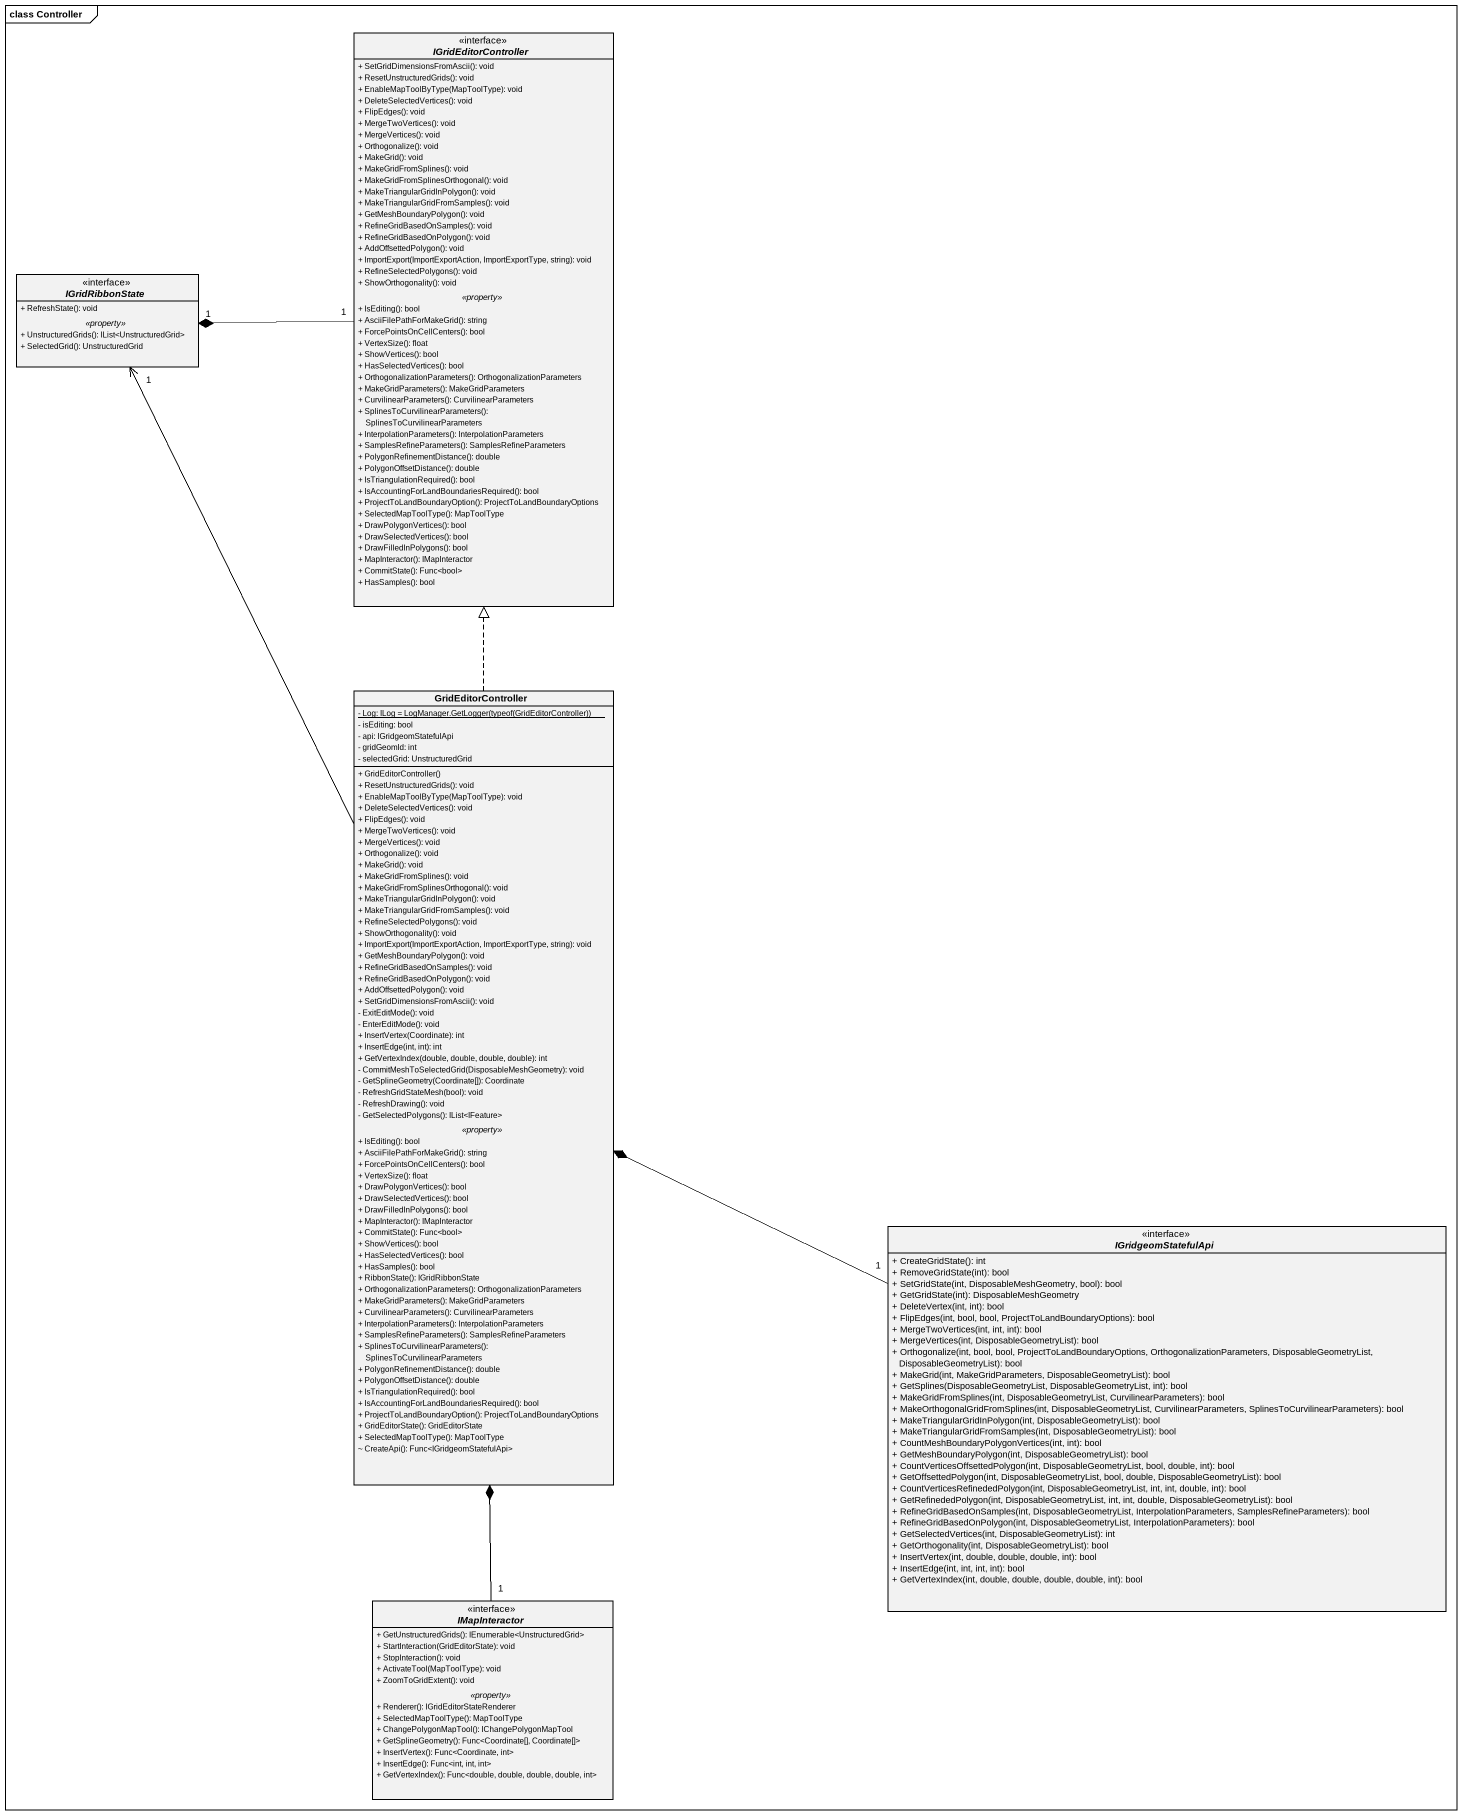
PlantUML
@startuml
mainframe class Controller
hide circle
hide empty members
skinparam classAttributeIconSize 0
interface IGridEditorController {
  + SetGridDimensionsFromAscii(): void
  + ResetUnstructuredGrids(): void
  + EnableMapToolByType(MapToolType): void
  + DeleteSelectedVertices(): void
  + FlipEdges(): void
  + MergeTwoVertices(): void
  + MergeVertices(): void
  + Orthogonalize(): void
  + MakeGrid(): void
  + MakeGridFromSplines(): void
  + MakeGridFromSplinesOrthogonal(): void
  + MakeTriangularGridInPolygon(): void
  + MakeTriangularGridFromSamples(): void
  + GetMeshBoundaryPolygon(): void
  + RefineGridBasedOnSamples(): void
  + RefineGridBasedOnPolygon(): void
  + AddOffsettedPolygon(): void
  + ImportExport(ImportExportAction, ImportExportType, string): void
  + RefineSelectedPolygons(): void
  + ShowOrthogonality(): void
  .. <<property>> ..
  + IsEditing(): bool
  + AsciiFilePathForMakeGrid(): string
  + ForcePointsOnCellCenters(): bool
  + VertexSize(): float
  + ShowVertices(): bool
  + HasSelectedVertices(): bool
  + OrthogonalizationParameters(): OrthogonalizationParameters
  + MakeGridParameters(): MakeGridParameters
  + CurvilinearParameters(): CurvilinearParameters
  + SplinesToCurvilinearParameters(): SplinesToCurvilinearParameters
  + InterpolationParameters(): InterpolationParameters
  + SamplesRefineParameters(): SamplesRefineParameters
  + PolygonRefinementDistance(): double
  + PolygonOffsetDistance(): double
  + IsTriangulationRequired(): bool
  + IsAccountingForLandBoundariesRequired(): bool
  + ProjectToLandBoundaryOption(): ProjectToLandBoundaryOptions
  + SelectedMapToolType(): MapToolType
  + DrawPolygonVertices(): bool
  + DrawSelectedVertices(): bool
  + DrawFilledInPolygons(): bool
  + MapInteractor(): IMapInteractor
  + CommitState(): Func<bool>
  + HasSamples(): bool
}
interface IGridRibbonState {
  + RefreshState(): void
  .. <<property>> ..
  + UnstructuredGrids(): IList<UnstructuredGrid>
  + SelectedGrid(): UnstructuredGrid
}
class GridEditorController {
  {static} {field} - Log: ILog = LogManager.GetLogger(typeof(GridEditorController))
  - isEditing: bool
  - api: IGridgeomStatefulApi
  - gridGeomId: int
  - selectedGrid: UnstructuredGrid
  --
  + GridEditorController()
  + ResetUnstructuredGrids(): void
  + EnableMapToolByType(MapToolType): void
  + DeleteSelectedVertices(): void
  + FlipEdges(): void
  + MergeTwoVertices(): void
  + MergeVertices(): void
  + Orthogonalize(): void
  + MakeGrid(): void
  + MakeGridFromSplines(): void
  + MakeGridFromSplinesOrthogonal(): void
  + MakeTriangularGridInPolygon(): void
  + MakeTriangularGridFromSamples(): void
  + RefineSelectedPolygons(): void
  + ShowOrthogonality(): void
  + ImportExport(ImportExportAction, ImportExportType, string): void
  + GetMeshBoundaryPolygon(): void
  + RefineGridBasedOnSamples(): void
  + RefineGridBasedOnPolygon(): void
  + AddOffsettedPolygon(): void
  + SetGridDimensionsFromAscii(): void
  - ExitEditMode(): void
  - EnterEditMode(): void
  + InsertVertex(Coordinate): int
  + InsertEdge(int, int): int
  + GetVertexIndex(double, double, double, double): int
  - CommitMeshToSelectedGrid(DisposableMeshGeometry): void
  - GetSplineGeometry(Coordinate[]): Coordinate
  - RefreshGridStateMesh(bool): void
  - RefreshDrawing(): void
  - GetSelectedPolygons(): IList<IFeature>
  .. <<property>> ..
  + IsEditing(): bool
  + AsciiFilePathForMakeGrid(): string
  + ForcePointsOnCellCenters(): bool
  + VertexSize(): float
  + DrawPolygonVertices(): bool
  + DrawSelectedVertices(): bool
  + DrawFilledInPolygons(): bool
  + MapInteractor(): IMapInteractor
  + CommitState(): Func<bool>
  + ShowVertices(): bool
  + HasSelectedVertices(): bool
  + HasSamples(): bool
  + RibbonState(): IGridRibbonState
  + OrthogonalizationParameters(): OrthogonalizationParameters
  + MakeGridParameters(): MakeGridParameters
  + CurvilinearParameters(): CurvilinearParameters
  + InterpolationParameters(): InterpolationParameters
  + SamplesRefineParameters(): SamplesRefineParameters
  + SplinesToCurvilinearParameters(): SplinesToCurvilinearParameters
  + PolygonRefinementDistance(): double
  + PolygonOffsetDistance(): double
  + IsTriangulationRequired(): bool
  + IsAccountingForLandBoundariesRequired(): bool
  + ProjectToLandBoundaryOption(): ProjectToLandBoundaryOptions
  + GridEditorState(): GridEditorState
  + SelectedMapToolType(): MapToolType
  ~ CreateApi(): Func<IGridgeomStatefulApi>
}
interface IGridgeomStatefulApi {
  + CreateGridState(): int
  + RemoveGridState(int): bool
  + SetGridState(int, DisposableMeshGeometry, bool): bool
  + GetGridState(int): DisposableMeshGeometry
  + DeleteVertex(int, int): bool
  + FlipEdges(int, bool, bool, ProjectToLandBoundaryOptions): bool
  + MergeTwoVertices(int, int, int): bool
  + MergeVertices(int, DisposableGeometryList): bool
  + Orthogonalize(int, bool, bool, ProjectToLandBoundaryOptions, OrthogonalizationParameters, DisposableGeometryList, DisposableGeometryList): bool
  + MakeGrid(int, MakeGridParameters, DisposableGeometryList): bool
  + GetSplines(DisposableGeometryList, DisposableGeometryList, int): bool
  + MakeGridFromSplines(int, DisposableGeometryList, CurvilinearParameters): bool
  + MakeOrthogonalGridFromSplines(int, DisposableGeometryList, CurvilinearParameters, SplinesToCurvilinearParameters): bool
  + MakeTriangularGridInPolygon(int, DisposableGeometryList): bool
  + MakeTriangularGridFromSamples(int, DisposableGeometryList): bool
  + CountMeshBoundaryPolygonVertices(int, int): bool
  + GetMeshBoundaryPolygon(int, DisposableGeometryList): bool
  + CountVerticesOffsettedPolygon(int, DisposableGeometryList, bool, double, int): bool
  + GetOffsettedPolygon(int, DisposableGeometryList, bool, double, DisposableGeometryList): bool
  + CountVerticesRefinededPolygon(int, DisposableGeometryList, int, int, double, int): bool
  + GetRefinededPolygon(int, DisposableGeometryList, int, int, double, DisposableGeometryList): bool
  + RefineGridBasedOnSamples(int, DisposableGeometryList, InterpolationParameters, SamplesRefineParameters): bool
  + RefineGridBasedOnPolygon(int, DisposableGeometryList, InterpolationParameters): bool
  + GetSelectedVertices(int, DisposableGeometryList): int
  + GetOrthogonality(int, DisposableGeometryList): bool
  + InsertVertex(int, double, double, double, int): bool
  + InsertEdge(int, int, int, int): bool
  + GetVertexIndex(int, double, double, double, double, int): bool
}
interface IMapInteractor {
  + GetUnstructuredGrids(): IEnumerable<UnstructuredGrid>
  + StartInteraction(GridEditorState): void
  + StopInteraction(): void
  + ActivateTool(MapToolType): void
  + ZoomToGridExtent(): void
  .. <<property>> ..
  + Renderer(): IGridEditorStateRenderer
  + SelectedMapToolType(): MapToolType
  + ChangePolygonMapTool(): IChangePolygonMapTool
  + GetSplineGeometry(): Func<Coordinate[], Coordinate[]>
  + InsertVertex(): Func<Coordinate, int>
  + InsertEdge(): Func<int, int, int>
  + GetVertexIndex(): Func<double, double, double, double, int>
}
IGridEditorController "1" -left-* "1" IGridRibbonState
GridEditorController .up.|> IGridEditorController
GridEditorController -up-> "1" IGridRibbonState
IGridgeomStatefulApi "1" -left-* GridEditorController
IMapInteractor "1" -up-* GridEditorController
@enduml
